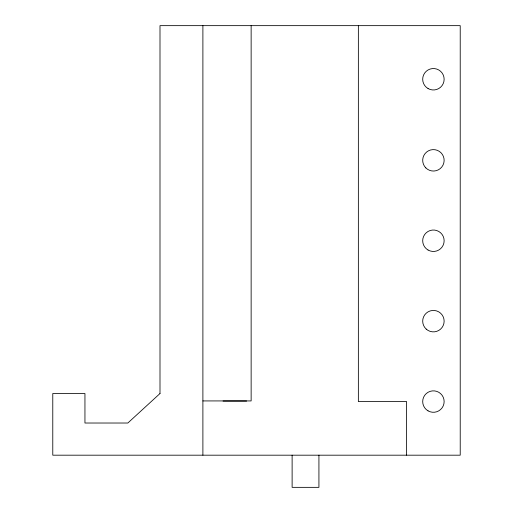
<?xml version="1.0" encoding="UTF-8"?>
<svg xmlns="http://www.w3.org/2000/svg" width="513" height="513" viewBox="0 0 513 513"><rect width="100%" height="100%" fill="white"/><g stroke="black" fill="none" stroke-linecap="round" stroke-linejoin="round"><path stroke-width="0.77" d="M202.891 400.929L251.139 400.929L251.139 25.65M223.02 401.038L246.606 401.038M406.61 455.185L406.61 401.57L358.363 401.57L358.363 25.65M318.926 455.185L318.926 487.35L292.121 487.35L292.121 455.185M202.891 25.65L202.891 455.185M159.998 393.529L127.833 423.02L84.946 423.02L84.946 393.529L52.781 393.529L52.781 455.185L460.219 455.185L460.219 25.65L159.998 25.65L159.998 393.529M428.054 410.855A10.722 10.722 0 0 0 444.136 401.57A10.722 10.722 0 0 0 428.054 392.285A10.722 10.722 0 0 0 428.054 410.855M426.232 329.115A10.722 10.722 0 0 0 443.899 323.395A10.722 10.722 0 0 0 430.112 310.955A10.722 10.722 0 0 0 426.232 329.115M428.054 250.023A10.722 10.722 0 0 0 444.136 240.738A10.722 10.722 0 0 0 428.054 231.453A10.722 10.722 0 0 0 428.054 250.023M425.835 167.905A10.722 10.722 0 0 0 443.771 163.096A10.722 10.722 0 0 0 430.644 149.969A10.722 10.722 0 0 0 425.835 167.905M428.054 88.544A10.722 10.722 0 0 0 444.136 79.258A10.722 10.722 0 0 0 428.054 69.973A10.722 10.722 0 0 0 428.054 88.544"/></g></svg>
